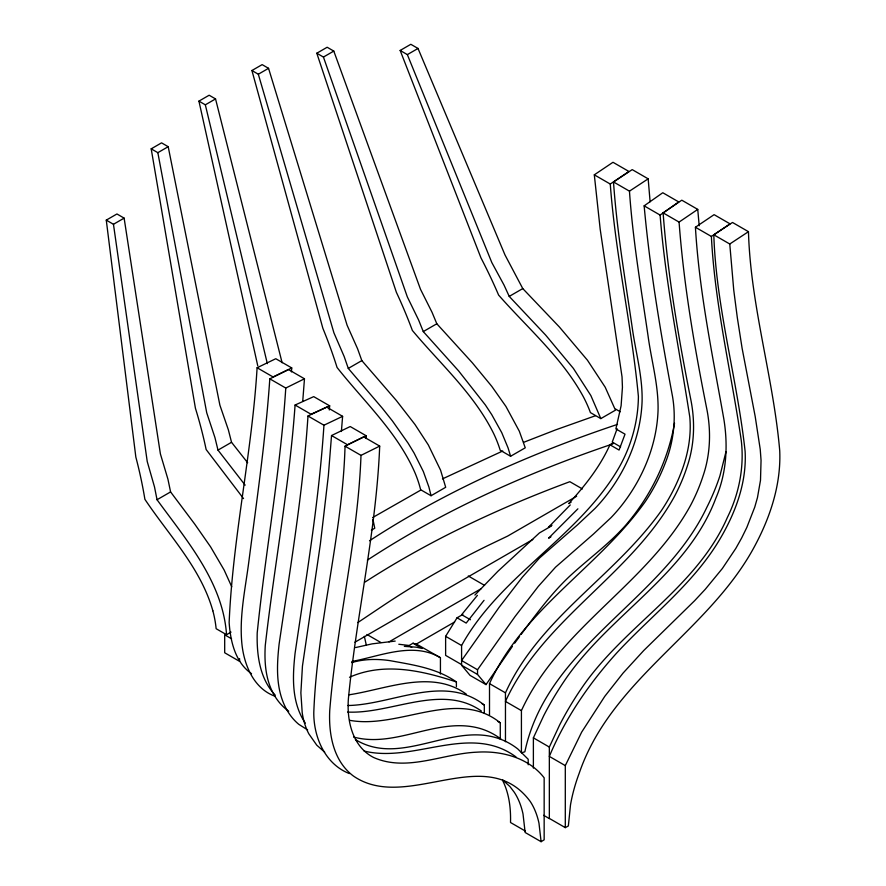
<?xml version="1.0" encoding="UTF-8"?>
<svg xmlns="http://www.w3.org/2000/svg" width="886" height="886" viewBox="0 0 886 886"><rect width="100%" height="100%" fill="white"/><g stroke="black" fill="none" stroke-linecap="round" stroke-linejoin="round"><path stroke-width="1.33" d="M502.705 779.957L509.926 786.547L514.323 792.328A122.744 70.869 -60 0 1 523.017 813.99L525.143 832.486L541.102 841.7L544.159 839.839L544.159 777.819C528.455 757.519 501.232 750.497 476.568 752.192C442.568 753.654 406.862 772.182 373.648 757.508C352.34 746.632 346.67 720.573 348.408 698.611C356.526 614.208 376.295 531.079 379.695 446.101L363.747 436.887L345.042 446.167C342.494 535.82 317.21 623.113 313.788 712.51C313.566 737.185 325.118 764.164 349.394 773.589M379.695 446.101L361.001 455.371C357.8 541.235 336.591 625.062 329.736 710.461C328.562 734.073 333.269 760.952 353.359 775.992C406.907 813.027 485.761 741.205 530.282 801.542A122.744 70.869 -60 0 1 538.976 823.205L541.102 841.7M365.973 438.47L366.173 435.757L350.214 426.543L331.53 435.535L328.352 475.527L320.367 544.07L302.447 666.073L300.875 692.863L302.204 712.732A114.449 66.073 -60 0 0 308.849 733.852L316.778 745.192L324.697 752.159M302.724 401.391L304.474 378.787L288.515 369.573L269.809 378.843C265.59 440.209 256.652 501.122 248.778 562.089C245.267 589.268 239.098 616.667 241.933 644.222C244.148 665.187 253.85 688.765 275.225 696.307M304.474 378.787L285.768 388.046C280.508 470.145 265.523 551.225 257.206 632.958C256.619 654.588 259.62 678.654 275.147 695.034M341.387 431.493L342.616 416.331L326.668 407.117L307.985 415.999C302.99 492.572 290.209 568.269 279.112 644.1C276.775 665.375 275.635 688.267 285.757 707.881A136.876 79.031 -60 0 0 298.781 724.327L307.652 729.942M342.616 416.331L323.944 425.214C318.949 501.775 306.168 577.484 295.071 653.314C292.734 674.589 291.594 697.481 301.716 717.095A136.876 79.031 -60 0 0 305.327 723.131M291.416 371.899L291.749 367.934L275.79 358.719L257.106 367.745C251.945 453.089 232.774 537.215 229.142 622.526C230.415 641.165 235.211 662.44 251.535 673.681M329.282 409.974L329.67 405.843L313.722 396.629L295.082 405.024C289.368 485.661 274.383 565.213 265.279 645.429C264.117 664.256 265.966 684.546 277.539 700.184A138.316 79.851 -60 0 0 288.725 711.203M725.988 451.727L719.986 475.605A136.876 79.031 -60 0 1 706.962 507.091C662.695 600.83 547.083 645.96 524.855 751.815L521.422 752.79L521.422 710.627C559.21 627.919 647.433 584.14 690.648 505.219A110.96 64.069 -60 0 0 703.041 475.981C710.439 454.418 711.225 431.094 706.773 408.823C694.469 347.09 683.759 284.927 679.075 222.087L663.116 212.873L681.788 200.181L697.747 209.395L699.198 225.775M674.523 423.154C667.955 460.842 650.534 496.426 625.582 525.343C608.726 544.392 587.927 559.276 569.366 576.531C551.081 593.83 536.13 614.208 521.189 634.354M617.11 428.735L612.248 442.059L620.621 446.898M565.301 827.635L565.301 765.615L581.67 732.113L604.75 696.385L623.079 673.083L643.723 650.534L694.646 600.675L705.245 589.312L722.345 568.524L735.812 548.412L741.671 537.957L746.82 527.458L754.761 507.102L757.475 497.567L760.498 480.267L761.052 460.377L760.243 449.412L755.193 416.475L742.125 348.375L737.307 317.587L733.752 290.154L729.765 244.004L713.806 234.79L732.5 222.464L748.46 231.678C750.586 305.781 773.334 377.17 779.724 450.664C781.142 483.158 771.03 514.965 756.101 543.472C710.993 630.688 611.75 677.812 579.178 773.312A122.744 70.869 -60 0 0 570.484 805.009L568.358 825.962L565.301 827.635L549.342 818.42M533.383 768.118L533.383 737.85L543.76 715.6A193.846 111.924 -60 0 1 565.678 678.942C610.255 614.009 687.337 574.46 715.921 497.987C726.642 473.179 728.148 445.436 723.829 418.989C712.565 355.375 699.231 291.904 695.421 227.248L714.105 214.656L730.064 223.87L711.38 236.451C714.891 305.349 731.304 372.53 741.272 440.53C744.384 466.867 739.112 493.668 727.417 517.38C696.418 588.182 623.954 625.837 581.637 688.156A193.846 111.924 -60 0 0 559.708 724.814L549.342 747.064L549.342 818.598L543.65 815.308M613.433 442.756L609.933 444.772C600.066 466.767 584.915 485.86 568.757 503.558L571.082 502.218M489.504 714.858L489.504 683.638C523.482 608.737 599.002 567.018 645.307 501.565A112.289 64.833 -60 0 0 665.22 463.201C673.626 442.059 676.35 418.823 672.507 396.374C660.701 333.247 649.959 269.853 644.144 205.851L662.783 192.738L678.742 201.942L660.103 215.065C665.452 283.011 679.385 349.782 689.784 416.985C691.523 435.857 687.946 454.817 681.179 472.415A112.289 64.833 -60 0 1 661.266 510.779C614.962 576.232 539.441 617.952 505.463 692.841L505.463 741.726M461.584 664.6L445.625 655.385L445.625 636.314L457.054 617.797L462.857 614.452M512.385 646.392L486.037 684.612L470.078 675.398L461.584 665.253L461.584 645.529C500.579 574.892 578.868 537.149 619.137 467.343C631.33 445.824 638.197 421.238 638.396 396.485C631.707 325.439 615.515 255.356 610.266 184.044L594.307 174.83L612.99 162.282L628.949 171.485L610.266 184.044M486.037 684.612L477.532 674.456L477.532 669.75L515.021 616.567L538.345 586.344L555.522 567.195L593.376 534.136L610.952 517.701A105.988 61.189 -60 0 0 630.134 493.724C646.481 469.148 656.947 440.331 658.043 410.694C658.686 385.355 651.398 360.768 648.043 335.838C640.999 287.74 632.814 239.707 629.459 191.154L613.5 181.94L632.205 169.614L648.164 178.828L650.114 201.798M514.688 643.147L519.561 636.558M484.044 600.331L466.191 623.079L457.054 617.797M477.399 595.337L461.661 614.685L470.433 619.746M474.907 595.06L497.854 571.326L539.452 532.918L551.147 526.162M570.263 504.942L548.434 527.27L552.011 525.21M577.893 508.83L548.589 538.19L550.926 536.838M679.075 222.087L697.747 209.395M629.459 191.154L648.164 178.828M729.765 244.004L748.46 231.678M369.528 540.759C446.311 490.755 530.725 453.399 617.464 424.394M367.38 560.118C443.388 510.303 526.96 472.958 612.879 443.886M372.652 517.557L420.806 490.08M257.76 365.818L198.929 101.126L209.151 95.223L215.542 98.922L282.113 362.751M251.923 70.526L262.145 64.623L268.547 68.322L347.102 325.24L357.59 348.785L361.831 360.602L396.286 400.428L414.947 424.438L428.292 444.883L440.575 470.189L445.691 487.278L431.05 495.739L420.651 489.736A77.802 43.846 58.8 0 0 415.18 473.246C397.604 432.457 364.157 401.768 337.068 367.48A311.728 175.661 58.8 0 0 322.847 328.252L251.923 70.526L258.324 74.225L333.922 332.848L344.167 356.526L348.287 368.421L382.453 408.402L392.487 421.038L408.081 443.133L414.105 453.067L423.353 471.551L428.935 487.145L431.05 495.739M198.929 101.126L205.331 104.814L215.542 98.922M258.324 74.225L268.547 68.322M243.539 498.585L206.139 449.523A313.987 199.062 65.4 0 0 195.429 408.269L151.196 148.837L161.551 142.856L168.196 146.688L219.883 405.146L228.366 429.854L231.534 442.291L247.659 462.736M316.8 53.226L327.155 47.246L333.789 51.089L420.507 289.312L432.025 312.271L436.82 323.767L472.371 362.839L491.808 386.396L505.906 406.397L519.307 431.194L525.254 447.807L510.602 456.257L500.213 450.254A78.245 41.011 55.8 0 0 493.956 434.173C474.453 394.181 440.508 364.135 412.367 330.456A313.334 164.242 55.8 0 0 396.363 292.258L316.8 53.226L323.434 57.058L407.339 296.921L418.613 320.012L423.275 331.585L458.583 370.88L485.34 404.924L491.741 414.637L501.753 432.678L508.066 447.906L510.602 456.257M151.196 148.837L157.841 152.669L168.196 146.688M323.434 57.058L333.789 51.089M212.85 610.786C200.823 568.092 168.982 535.365 144.894 499.316A317.542 210.635 68.8 0 0 135.846 457.11L106.276 220.127L116.941 213.969L124.129 218.122L160.399 453.92L167.93 479.193L170.588 491.918L194.798 524.191L210.569 546.817L224.147 570.03L231.733 586.765M400.162 50.458L410.816 44.3L418.015 48.453L505.009 254.969L522.773 288.581L559.376 326.989L587.451 360.214L605.193 387.193L615.46 410.163L600.819 418.613L590.43 412.61A79.109 38.452 53.2 0 0 583.409 396.873C562.134 357.689 527.724 328.185 498.619 295.093A316.479 153.832 53.2 0 0 480.954 257.859L400.162 50.458L407.35 54.611L491.83 262.577L504.056 285.126L509.228 296.4L545.588 335.019L573.386 368.399L590.851 395.544L600.819 418.613M106.276 220.127L113.463 224.28L124.129 218.122M407.35 54.611L418.015 48.453M348.287 368.421L361.831 360.602M245.145 485.14L217.989 450.11L231.534 442.291M423.275 331.585L436.82 323.767M231.036 632.106L226.539 634.708C222.973 582.202 186.625 540.394 157.043 499.737L170.588 491.918M509.228 296.4L522.773 288.581M371.378 530.182L374.756 528.233L372.951 519.462M357.833 622.57L381.667 606.611A971.942 561.148 0 0 1 487.267 545.854L507.667 536.074L576.653 496.238M354.932 642.217L532.84 539.496M388.987 641.896L481.109 588.714M408.402 645.894L413.042 643.214L418.314 645.13L440.431 657.733L440.431 674.08M415.479 644.576L454.629 621.972M442.468 478.894L502.739 451.007M291.749 367.934L273.065 376.96L257.106 367.745M366.173 435.757L347.489 444.75L331.53 435.535M329.67 405.843L311.03 414.238L295.082 405.024M523.615 442.335L555.799 429.821L595.326 415.789M349.505 677.269C383.981 661.942 422.19 670.58 456.39 681.954L456.39 686.672M351.609 662.628C363.969 658.929 377.093 658.785 389.785 660.613C412.721 664.821 436.898 668.133 456.39 681.954M351.842 661.465C380.116 656.293 413.131 641.375 440.431 657.733M355.563 647.566L372.242 643.845L395.189 641.087M348.685 694.857C386.484 689.253 431.427 668.775 466.335 694.181M347.954 705.511C392.487 704.78 444.052 673.449 484.321 705.057L484.321 713.197M347.633 712.056C391.103 714.271 441.627 683.095 481.342 711.004M404.326 646.359L416.475 647.19L422.179 648.486L413.042 643.214M398.8 644.255L408.435 645.407L411.735 647.312M349.793 720.329C398.91 729.455 456.877 687.625 500.28 722.832L500.28 739.157M353.614 737.063C396.12 748.426 437.507 716.453 479.957 728.436A193.846 111.924 -60 0 1 500.856 738.99M364.102 751.029C414.083 763.444 469.857 722.832 516.04 756.965M695.421 227.248L711.38 236.451M644.144 205.851L660.103 215.065M615.648 409.099L620.222 411.735M609.933 444.772L619.07 450.055L625.018 434.184L615.881 428.913L621.108 405.766L622.437 387.271L622.038 376.893L600.176 229.131L594.307 174.83M582.423 488.95L569.853 481.696C528.466 497.013 487.865 514.467 448.449 534.313A972.474 561.458 0 0 0 365.01 582.069M269.809 378.843L285.768 388.046M307.985 415.999L323.944 425.214M345.042 446.167L361.001 455.371M468.284 575.989L484.553 585.38M445.625 636.314L461.584 645.529M477.532 669.75L461.584 660.535L499.073 607.364L522.386 577.129L539.563 557.981L577.428 524.922L594.993 508.486A105.988 61.189 -60 0 0 614.175 484.509C630.522 459.934 640.988 431.117 642.084 401.48C642.727 376.14 635.439 351.554 632.083 326.635C625.04 278.525 616.855 230.493 613.5 181.94M461.584 665.253L477.532 674.456M489.504 683.638L505.463 692.841M521.422 710.627L505.463 701.413C543.262 618.705 631.474 574.925 674.689 496.016A110.96 64.069 -60 0 0 687.082 466.767C694.48 445.204 695.266 421.88 690.814 399.608C678.51 337.876 667.8 275.712 663.116 212.873M366.948 634.487L380.902 642.538M482.039 703.739L484.321 705.057M533.383 737.85L549.342 747.064M497.998 721.514L500.28 722.832M565.301 765.615L549.342 756.4C565.323 718.103 589.168 683.427 616.933 652.738C651.587 615.294 693.572 583.719 719.864 539.197C735.524 512.695 746.898 482.405 745.093 451.162C737.207 378.732 716.165 307.996 713.806 234.79M226.539 634.708L216.14 628.706A79.397 52.662 68.8 0 0 212.85 610.786M231.556 638.773L224.69 634.808L224.69 652.772L239.574 661.366L239.574 658.608M525.332 831.057L510.513 822.507C510.912 808.098 509.118 793.302 502.55 780.3M355.43 739.6C399.796 766.667 449.268 723.951 495.905 737.65A193.846 111.924 -60 0 1 517.834 748.991L528.2 759.269L528.2 764.773M217.989 450.11L214.944 437.595L206.715 412.743L157.841 152.669M205.331 104.814L267.339 363.659M364.334 636.347L366.383 645.396M157.043 499.737L154.507 486.935L147.231 461.528L113.463 224.28"/></g></svg>
